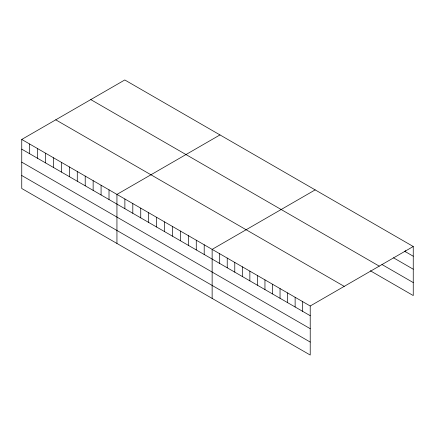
<?xml version="1.0" encoding="UTF-8"?>
<svg xmlns="http://www.w3.org/2000/svg" width="435" height="435" viewBox="0 0 435 435"><rect width="100%" height="100%" fill="white"/><g stroke="black" fill="none" stroke-linecap="round" stroke-linejoin="round"><path stroke-width="0.65" d="M21.75 139.45L310.22 305.995L310.22 355.036L21.75 188.491L21.75 139.45L124.78 79.964L413.25 246.509L413.25 295.55L370.305 270.755M219.974 134.926L116.944 194.407L116.944 243.448M315.168 189.883L212.139 249.369L212.139 298.41M310.22 305.995L413.25 246.509M404.545 251.202L413.25 256.226M393.517 257.814L413.25 269.205M381.908 264.48L413.25 282.576M90.779 99.593L379.249 266.138M55.751 119.821L344.221 286.366M21.75 149.161L310.22 315.707M21.75 162.141L310.22 328.686M21.75 175.512L310.22 342.057M405.703 250.576L405.703 251.87M302.678 301.64L302.678 311.351M295.131 297.284L295.131 306.996M287.584 292.929L287.584 302.64M280.042 288.574L280.042 298.285M272.495 284.218L272.495 293.929M264.953 279.857L264.953 289.574M257.406 275.502L257.406 285.219M249.864 271.146L249.864 280.863M242.317 266.791L242.317 276.508M234.775 262.435L234.775 272.152M227.228 258.08L227.228 267.797M219.686 253.725L219.686 263.441M204.205 244.791L204.205 254.502M196.272 240.207L196.272 249.924M188.344 235.629L188.344 245.345M180.411 231.05L180.411 240.762M172.477 226.466L172.477 236.183M164.544 221.888L164.544 231.605M156.611 217.31L156.611 227.021M148.678 212.726L148.678 222.443M140.744 208.147L140.744 217.864M132.811 203.569L132.811 213.28M124.878 198.991L124.878 208.702M109.011 189.829L109.011 199.54M101.078 185.25L101.078 194.962M93.144 180.666L93.144 190.383M85.211 176.088L85.211 185.805M77.283 171.51L77.283 181.221M69.35 166.926L69.35 176.643M61.417 162.347L61.417 172.064M53.483 157.769L53.483 167.48M45.55 153.185L45.55 162.902M37.617 148.607L37.617 158.324M29.683 144.028L29.683 153.74"/></g></svg>
